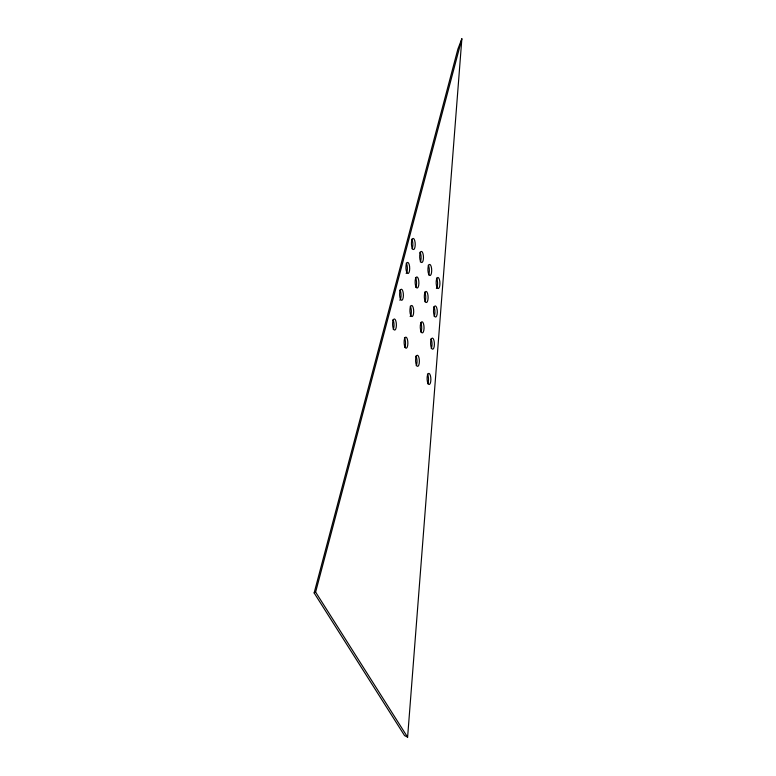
<?xml version="1.0" encoding="UTF-8"?>
<svg xmlns="http://www.w3.org/2000/svg" width="776" height="776" viewBox="0 0 776 776"><rect width="100%" height="100%" fill="white"/><g stroke="black" fill="none" stroke-linecap="round" stroke-linejoin="round"><path stroke-width="1.16" d="M407.604 737.2L461.856 38.8L457.889 49.063L314.144 592.942L404.548 735.57L407.604 737.2L315.628 592.088L461.856 38.8M314.144 592.942L315.628 592.088M420.01 252.171A5.597 1.891 88.2 0 1 420.33 261.861M424.647 292.154A5.597 1.891 88.2 0 1 424.967 301.845M433.842 306.665A5.597 1.891 88.2 0 1 434.162 316.356M411.775 239.173A5.597 1.891 88.2 0 1 412.095 248.863M415.451 277.643A5.597 1.891 88.2 0 1 415.771 287.333M430.942 338.831A5.597 1.891 88.2 0 1 431.262 348.521M427.421 374.11A5.597 1.891 88.2 0 1 427.741 383.8M420.592 322.506A5.597 1.891 88.2 0 1 420.912 332.206M406.255 263.132A5.597 1.891 88.2 0 1 407.361 268.661A5.597 1.891 88.2 0 1 406.139 273.404M392.928 319.702A5.597 1.891 88.2 0 1 393.248 329.393M404.432 337.841A5.597 1.891 88.2 0 1 404.752 347.532M415.926 355.98A5.597 1.891 88.2 0 1 416.246 365.671M428.255 265.169A5.597 1.891 88.2 0 1 428.565 274.859M410.252 306.19A5.597 1.891 88.2 0 1 411.358 311.719A5.597 1.891 88.2 0 1 410.135 316.453M399.95 289.933A5.597 1.891 88.2 0 1 401.056 295.472A5.597 1.891 88.2 0 1 399.834 300.205M436.49 278.167A5.597 1.891 88.2 0 1 437.596 283.706A5.597 1.891 88.2 0 1 436.374 288.439M420.107 253.092A5.597 1.891 88.2 0 0 421.261 262.414A5.597 1.891 88.2 0 0 423.347 255.45A5.597 1.891 88.2 0 0 420.107 253.092M433.939 307.587A5.597 1.891 88.2 0 0 435.094 316.909A5.597 1.891 88.2 0 0 437.179 309.944A5.597 1.891 88.2 0 0 433.939 307.587M424.744 293.076A5.597 1.891 88.2 0 0 425.898 302.397A5.597 1.891 88.2 0 0 427.983 295.433A5.597 1.891 88.2 0 0 424.744 293.076M393.025 320.624A5.597 1.891 88.2 0 0 394.179 329.945A5.597 1.891 88.2 0 0 396.264 322.981A5.597 1.891 88.2 0 0 393.025 320.624M415.548 278.565A5.597 1.891 88.2 0 0 416.702 287.886A5.597 1.891 88.2 0 0 418.778 280.922A5.597 1.891 88.2 0 0 415.548 278.565M416.023 356.902A5.597 1.891 88.2 0 0 417.178 366.224A5.597 1.891 88.2 0 0 419.253 359.259A5.597 1.891 88.2 0 0 416.023 356.902M404.529 338.763A5.597 1.891 88.2 0 0 405.673 348.084A5.597 1.891 88.2 0 0 407.759 341.12A5.597 1.891 88.2 0 0 404.529 338.763M411.862 240.094A5.597 1.891 88.2 0 0 413.016 249.416A5.597 1.891 88.2 0 0 415.102 242.451A5.597 1.891 88.2 0 0 411.862 240.094M427.518 375.041A5.597 1.891 88.2 0 0 428.672 384.363A5.597 1.891 88.2 0 0 430.758 377.398A5.597 1.891 88.2 0 0 427.518 375.041M431.039 339.762A5.597 1.891 88.2 0 0 432.193 349.074A5.597 1.891 88.2 0 0 434.279 342.119A5.597 1.891 88.2 0 0 431.039 339.762M420.689 323.437A5.597 1.891 88.2 0 0 421.843 332.759A5.597 1.891 88.2 0 0 423.929 325.794A5.597 1.891 88.2 0 0 420.689 323.437M410.349 307.112A5.597 1.891 88.2 0 0 411.493 316.433A5.597 1.891 88.2 0 0 413.579 309.469A5.597 1.891 88.2 0 0 410.349 307.112M400.047 290.864A5.597 1.891 88.2 0 0 401.202 300.176A5.597 1.891 88.2 0 0 403.277 293.221A5.597 1.891 88.2 0 0 400.047 290.864M406.352 264.053A5.597 1.891 88.2 0 0 407.497 273.375A5.597 1.891 88.2 0 0 409.582 266.41A5.597 1.891 88.2 0 0 406.352 264.053M428.342 266.09A5.597 1.891 88.2 0 0 429.497 275.412A5.597 1.891 88.2 0 0 431.582 268.457A5.597 1.891 88.2 0 0 428.342 266.09M436.587 279.088A5.597 1.891 88.2 0 0 437.742 288.41A5.597 1.891 88.2 0 0 439.817 281.455A5.597 1.891 88.2 0 0 436.587 279.088"/></g></svg>
